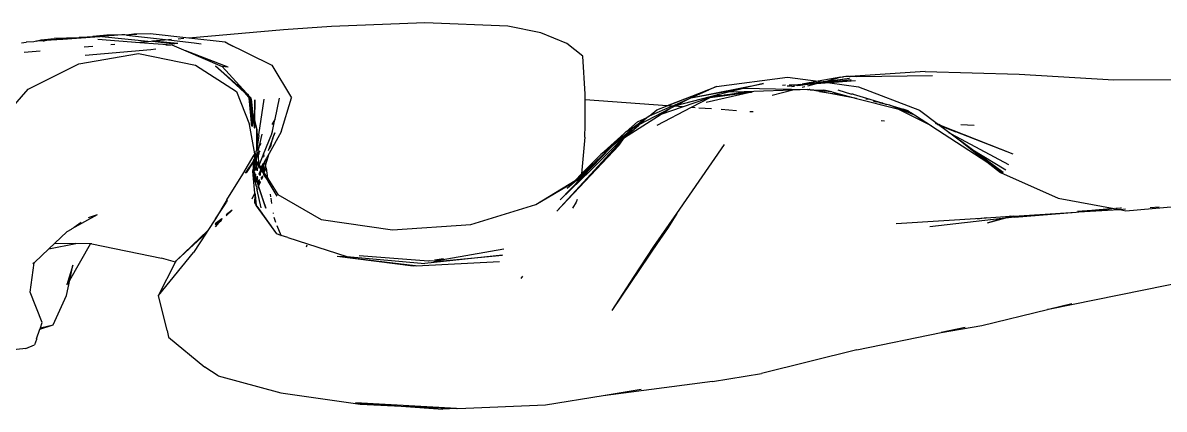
# Model space of a CAD drawing. Header units: millimetres. Extents: x -41292 to 298682, y -22072 to 33155.
# Drawn here: x 34980.8 to 35143, y 1736.3 to 1791.1 of the extents above; entities that cross this region are included whole.
import ezdxf

# ---------------------------------------------------------------- set-up
doc = ezdxf.new("R2010")
doc.units = ezdxf.units.MM

# ---------------------------------------------------------------- blocks, each defined once
blk = doc.blocks.new('AHSISHEUD')
for p, q in [((35645.25, 19438.25), (35631.78, 19437.07)), ((35652.07, 19438.69), (35645.25, 19438.25)), ((35665.35, 19439.23), (35652.07, 19438.69)), ((35677.11, 19438.75), (35665.35, 19439.23)), ((35681.83, 19437.83), (35677.11, 19438.75)), ((35608.02, 19436.41), (35608.68, 19436.47)), ((35608.72, 19436.47), (35608.68, 19436.47)), ((35609.79, 19436.55), (35608.72, 19436.47)), ((35609.95, 19436.59), (35609.79, 19436.55)), ((35609.99, 19436.57), (35609.95, 19436.59)), ((35610.15, 19436.61), (35609.99, 19436.57)), ((35610.15, 19436.61), (35610.8, 19436.8)), ((35611.02, 19436.67), (35610.15, 19436.61)), ((35610.8, 19436.8), (35612.65, 19437)), ((35610.8, 19436.8), (35612.1, 19436.88)), ((35611.06, 19436.66), (35611.02, 19436.67)), ((35611.12, 19436.66), (35611.06, 19436.66)), ((35611.12, 19436.66), (35611.23, 19436.69)), ((35611.23, 19436.69), (35611.29, 19436.7)), ((35611.29, 19436.7), (35611.31, 19436.71)), ((35611.31, 19436.71), (35611.37, 19436.71)), ((35613.88, 19436.88), (35611.37, 19436.71)), ((35611.37, 19436.71), (35612.1, 19436.88)), ((35612.1, 19436.88), (35616.16, 19437.12)), ((35612.1, 19436.88), (35612.65, 19437)), ((35616.16, 19437.12), (35612.65, 19437)), ((35618.43, 19437.21), (35613.88, 19436.88)), ((35616.16, 19437.12), (35613.88, 19436.88)), ((35616.22, 19437.13), (35616.16, 19437.12)), ((35616.35, 19437.14), (35616.22, 19437.13)), ((35616.41, 19437.14), (35616.35, 19437.14)), ((35616.41, 19437.14), (35617.38, 19437.23)), ((35618.43, 19437.21), (35616.41, 19437.14)), ((35617.38, 19437.23), (35617.47, 19437.23)), ((35617.47, 19437.23), (35618.11, 19437.29)), ((35618.11, 19437.29), (35618.18, 19437.29)), ((35620.14, 19437.46), (35618.18, 19437.29)), ((35618.18, 19437.29), (35619.2, 19437.31)), ((35619.2, 19437.31), (35618.43, 19437.21)), ((35618.87, 19436.89), (35624.85, 19436.46)), ((35619.2, 19437.31), (35619.27, 19437.32)), ((35619.27, 19437.32), (35619.43, 19437.28)), ((35619.61, 19437.33), (35619.43, 19437.28)), ((35619.43, 19437.28), (35626.43, 19436.59)), ((35619.8, 19437.34), (35619.61, 19437.33)), ((35620.14, 19437.46), (35619.8, 19437.34)), ((35621.21, 19437.41), (35619.8, 19437.34)), ((35622.27, 19437.51), (35620.14, 19437.46)), ((35622.27, 19437.51), (35621.21, 19437.41)), ((35622.7, 19437.52), (35622.27, 19437.51)), ((35622.93, 19437.49), (35622.7, 19437.52)), ((35623.99, 19437.6), (35622.93, 19437.49)), ((35624.3, 19437.56), (35622.93, 19437.49)), ((35622.93, 19437.49), (35628.89, 19436.81)), ((35626.29, 19437.65), (35623.99, 19437.6)), ((35624.42, 19437.56), (35624.36, 19437.56)), ((35626.43, 19436.59), (35624.85, 19436.46)), ((35624.85, 19436.46), (35629.38, 19436.12)), ((35631.78, 19437.07), (35626.29, 19437.65)), ((35626.63, 19436.61), (35626.43, 19436.59)), ((35628.89, 19436.81), (35626.63, 19436.61)), ((35626.63, 19436.61), (35629.75, 19436.27)), ((35630.22, 19436.28), (35626.63, 19436.61)), ((35629.36, 19436.85), (35628.89, 19436.81)), ((35628.89, 19436.81), (35632.57, 19436.39)), ((35631.08, 19437), (35630.28, 19436.93)), ((35636.95, 19436.51), (35631.78, 19437.07)), ((35637.46, 19436.19), (35636.95, 19436.51)), ((35636.95, 19436.51), (35643.59, 19433.2)), ((35685.49, 19436.31), (35681.83, 19437.83)), ((35610.68, 19435.21), (35608.41, 19435.01)), ((35616.16, 19433.41), (35624.67, 19434.9)), ((35618.15, 19435.87), (35616.92, 19435.76)), ((35626.4, 19435.38), (35617.06, 19434.58)), ((35621.31, 19436.14), (35620.71, 19436.09)), ((35624.67, 19434.9), (35632.74, 19433.24)), ((35627.11, 19435.48), (35626.4, 19435.38)), ((35628.53, 19436.13), (35629.21, 19436.07)), ((35629.38, 19436.12), (35631.36, 19435.27)), ((35630.22, 19436.28), (35629.75, 19436.27)), ((35637.41, 19432.95), (35631.36, 19435.27)), ((35631.36, 19435.27), (35636.56, 19433.03)), ((35632.57, 19436.39), (35633.57, 19436.27)), ((35638.11, 19435.87), (35637.46, 19436.19)), ((35687.77, 19434.5), (35685.49, 19436.31)), ((35608.96, 19429.8), (35616.16, 19433.41)), ((35632.74, 19433.24), (35638.58, 19429.5)), ((35643.59, 19433.2), (35646.37, 19428.58)), ((35688.13, 19429.11), (35687.77, 19434.5)), ((35635.58, 19433.14), (35640, 19429.22)), ((35639.71, 19429.36), (35635.58, 19433.14)), ((35637.41, 19432.95), (35636.56, 19433.03)), ((35640, 19429.22), (35636.56, 19433.03)), ((35706.77, 19430.18), (35716.87, 19431.53)), ((35716.87, 19431.53), (35721.22, 19430.93)), ((35724.42, 19431.5), (35724.63, 19431.55)), ((35724.63, 19431.55), (35724.77, 19431.56)), ((35724.77, 19431.56), (35724.83, 19431.56)), ((35725.16, 19431.62), (35724.83, 19431.56)), ((35725.53, 19431.61), (35725.16, 19431.62)), ((35725.67, 19431.62), (35725.53, 19431.61)), ((35725.67, 19431.62), (35725.74, 19431.62)), ((35736.43, 19432.31), (35725.74, 19431.62)), ((35726.65, 19431.58), (35725.74, 19431.62)), ((35737.48, 19431.7), (35726.65, 19431.58)), ((35736.43, 19432.31), (35749.76, 19431.94)), ((35749.76, 19431.94), (35763.24, 19431.14)), ((35699.77, 19427.45), (35706.77, 19430.18)), ((35703.11, 19428.58), (35713.46, 19430.62)), ((35703.11, 19428.58), (35710.6, 19429.97)), ((35706.77, 19430.18), (35705.68, 19429.71)), ((35708.27, 19429.37), (35710.6, 19429.97)), ((35713.46, 19430.62), (35710.6, 19429.97)), ((35710.6, 19429.97), (35719.69, 19429.75)), ((35716.55, 19430.36), (35716.13, 19430.33)), ((35717, 19430.24), (35716.79, 19430.26)), ((35717.23, 19430.3), (35717, 19430.24)), ((35717.2, 19430.22), (35717, 19430.24)), ((35718.31, 19430.43), (35717.09, 19430.39)), ((35717.2, 19430.22), (35717.23, 19430.3)), ((35717.38, 19430.27), (35717.2, 19430.22)), ((35717.23, 19430.3), (35717.29, 19430.3)), ((35717.46, 19430.28), (35717.38, 19430.27)), ((35717.43, 19430.19), (35717.67, 19430.26)), ((35717.46, 19430.28), (35717.67, 19430.26)), ((35717.67, 19430.26), (35717.84, 19430.25)), ((35717.83, 19430.35), (35717.72, 19430.35)), ((35718.31, 19430.43), (35717.83, 19430.35)), ((35718.3, 19430.32), (35718.13, 19430.33)), ((35718.3, 19430.32), (35718.66, 19430.37)), ((35718.69, 19430.49), (35718.31, 19430.43)), ((35718.66, 19430.37), (35718.69, 19430.37)), ((35718.69, 19430.37), (35720.03, 19430.57)), ((35720.92, 19430.55), (35718.69, 19430.37)), ((35718.69, 19430.49), (35718.94, 19430.51)), ((35721.22, 19430.93), (35718.94, 19430.51)), ((35718.94, 19430.51), (35721.71, 19430.87)), ((35720.03, 19430.57), (35718.94, 19430.51)), ((35719.32, 19430.12), (35718.94, 19430.03)), ((35720.92, 19430.55), (35719.71, 19430.23)), ((35720.2, 19430.59), (35720.03, 19430.57)), ((35720.46, 19430.61), (35720.2, 19430.59)), ((35720.46, 19430.61), (35721.92, 19430.84)), ((35721.27, 19430.64), (35720.46, 19430.61)), ((35722.89, 19430.7), (35720.92, 19430.55)), ((35721.27, 19430.64), (35720.92, 19430.55)), ((35724.42, 19431.5), (35721.22, 19430.93)), ((35721.22, 19430.93), (35721.71, 19430.87)), ((35721.27, 19430.64), (35721.53, 19430.71)), ((35721.92, 19430.84), (35721.53, 19430.71)), ((35721.72, 19430.69), (35721.53, 19430.71)), ((35721.71, 19430.87), (35722.55, 19430.97)), ((35721.71, 19430.87), (35721.92, 19430.84)), ((35722.32, 19430.78), (35721.72, 19430.69)), ((35721.92, 19430.84), (35721.99, 19430.83)), ((35722.15, 19430.87), (35721.99, 19430.83)), ((35721.99, 19430.83), (35722.32, 19430.78)), ((35722.15, 19430.87), (35725.69, 19431.38)), ((35722.55, 19430.97), (35722.15, 19430.87)), ((35722.32, 19430.78), (35722.61, 19430.74)), ((35724.42, 19431.5), (35722.55, 19430.97)), ((35722.55, 19430.97), (35725.69, 19431.38)), ((35725.91, 19431.12), (35722.61, 19430.74)), ((35726.54, 19430.99), (35722.61, 19430.74)), ((35722.61, 19430.74), (35722.89, 19430.7)), ((35726.54, 19430.99), (35722.89, 19430.7)), ((35722.89, 19430.7), (35726.95, 19430.14)), ((35726.95, 19430.14), (35735.62, 19426.83)), ((35763.24, 19431.14), (35775.02, 19431.21)), ((35604.85, 19425.1), (35608.96, 19429.8)), ((35638.58, 19429.5), (35640.42, 19424.77)), ((35640.19, 19428.92), (35639.71, 19429.36)), ((35639.71, 19429.36), (35640.3, 19428.67)), ((35640, 19429.22), (35640.26, 19428.99)), ((35640.19, 19428.92), (35640.3, 19428.8)), ((35640.28, 19428.91), (35640.26, 19428.99)), ((35640.67, 19428.48), (35640.28, 19428.91)), ((35640.3, 19428.8), (35640.28, 19428.91)), ((35640.3, 19428.8), (35640.68, 19428.36)), ((35640.67, 19428.48), (35640.3, 19428.8)), ((35640.3, 19428.67), (35640.3, 19428.8)), ((35640.3, 19428.67), (35640.35, 19428.6)), ((35640.35, 19428.6), (35640.47, 19428.46)), ((35640.65, 19425.54), (35640.35, 19428.6)), ((35640.35, 19428.6), (35640.53, 19427.53)), ((35640.35, 19428.6), (35640.5, 19427.99)), ((35640.68, 19428.36), (35640.47, 19428.46)), ((35640.47, 19428.46), (35640.5, 19427.99)), ((35640.68, 19428.36), (35640.67, 19428.48)), ((35640.68, 19428.36), (35640.71, 19428.32)), ((35640.73, 19427.99), (35640.71, 19428.32)), ((35641.17, 19428.3), (35641.11, 19425.49)), ((35641.18, 19425.19), (35641.17, 19428.3)), ((35641.75, 19423.34), (35642.49, 19428.38)), ((35644.05, 19425.55), (35644.69, 19428.52)), ((35644.92, 19423.73), (35646.37, 19428.58)), ((35688.13, 19428.29), (35688, 19428.29)), ((35688.11, 19424.71), (35688.13, 19428.29)), ((35688.13, 19428.29), (35688.13, 19429.11)), ((35699.77, 19427.45), (35688.13, 19428.29)), ((35705.68, 19429.71), (35699.77, 19427.45)), ((35700.49, 19427.4), (35702.93, 19428.5)), ((35701.01, 19427.49), (35707.03, 19429.05)), ((35701.01, 19427.49), (35702.93, 19428.5)), ((35701.94, 19427.3), (35705.39, 19428.5)), ((35702.93, 19428.5), (35703.11, 19428.58)), ((35703.11, 19428.58), (35705.68, 19429.71)), ((35705.82, 19428.6), (35703.15, 19427.21)), ((35711.75, 19429.4), (35705.31, 19427.9)), ((35705.39, 19428.5), (35705.51, 19428.56)), ((35705.51, 19428.56), (35705.64, 19428.59)), ((35705.82, 19428.6), (35705.64, 19428.59)), ((35705.82, 19428.6), (35705.85, 19428.62)), ((35705.85, 19428.62), (35711.12, 19429.32)), ((35705.85, 19428.62), (35707.47, 19428.9)), ((35706.06, 19428.73), (35705.85, 19428.62)), ((35706.23, 19428.75), (35706.06, 19428.73)), ((35707.03, 19429.05), (35706.23, 19428.75)), ((35707.47, 19428.9), (35706.23, 19428.75)), ((35707.03, 19429.05), (35708.27, 19429.37)), ((35707.47, 19428.9), (35707.79, 19428.95)), ((35707.79, 19428.95), (35710.71, 19429.45)), ((35711.12, 19429.32), (35707.79, 19428.95)), ((35710.71, 19429.45), (35708.27, 19429.37)), ((35712.06, 19429.49), (35710.71, 19429.45)), ((35711.12, 19429.32), (35711.75, 19429.4)), ((35711.87, 19429.42), (35711.75, 19429.4)), ((35712.06, 19429.49), (35711.87, 19429.42)), ((35717.62, 19429.68), (35712.06, 19429.49)), ((35717.62, 19429.68), (35714.66, 19428.9)), ((35719.69, 19429.75), (35717.62, 19429.68)), ((35719.69, 19429.75), (35719.92, 19429.74)), ((35720.03, 19429.74), (35719.92, 19429.74)), ((35720.08, 19429.72), (35720.03, 19429.74)), ((35723.14, 19429.41), (35720.08, 19429.72)), ((35721.17, 19429.51), (35720.08, 19429.72)), ((35720.08, 19429.72), (35722.02, 19429.69)), ((35721.41, 19429.48), (35721.17, 19429.51)), ((35726.67, 19428.5), (35721.41, 19429.48)), ((35721.41, 19429.48), (35724.92, 19428.95)), ((35723.14, 19429.41), (35722.02, 19429.69)), ((35723.14, 19429.41), (35724.92, 19428.95)), ((35724.03, 19429.72), (35725.97, 19429.1)), ((35724.92, 19428.95), (35726.67, 19428.5)), ((35726.17, 19429.08), (35725.97, 19429.1)), ((35726.17, 19429.08), (35728.55, 19428.37)), ((35726.67, 19428.5), (35732.49, 19427.02)), ((35727.98, 19428.46), (35728.05, 19428.44)), ((35728.05, 19428.44), (35728.55, 19428.37)), ((35728.55, 19428.37), (35730.38, 19427.82)), ((35640.5, 19427.99), (35640.53, 19427.53)), ((35640.5, 19427.99), (35640.77, 19426.9)), ((35640.53, 19427.53), (35640.65, 19425.54)), ((35640.53, 19427.53), (35640.8, 19426.08)), ((35640.96, 19426.12), (35640.73, 19427.99)), ((35640.77, 19426.9), (35640.73, 19427.99)), ((35640.8, 19426.08), (35640.77, 19426.9)), ((35640.77, 19426.9), (35640.96, 19426.12)), ((35695.89, 19424.85), (35700.15, 19427.05)), ((35700.45, 19427.4), (35697.22, 19425.98)), ((35697.22, 19425.98), (35698.28, 19426.88)), ((35698.28, 19426.88), (35699.77, 19427.45)), ((35703.15, 19427.21), (35698.29, 19424.66)), ((35698.92, 19426.24), (35701.94, 19427.3)), ((35698.92, 19426.24), (35700.15, 19427.05)), ((35700.45, 19427.4), (35699.77, 19427.45)), ((35700.15, 19427.05), (35700.79, 19427.38)), ((35700.49, 19427.4), (35700.45, 19427.4)), ((35700.79, 19427.38), (35701.01, 19427.49)), ((35701.94, 19427.3), (35700.79, 19427.38)), ((35703.73, 19427.17), (35703.15, 19427.21)), ((35706.05, 19427), (35704.25, 19427.13)), ((35709.61, 19426.75), (35707.44, 19426.9)), ((35729.06, 19428.11), (35729.45, 19427.99)), ((35730.38, 19427.82), (35729.45, 19427.99)), ((35730.93, 19427.65), (35729.87, 19427.86)), ((35730.38, 19427.82), (35730.93, 19427.65)), ((35731.39, 19427.52), (35730.93, 19427.65)), ((35735.02, 19426.09), (35731.39, 19427.52)), ((35731.39, 19427.52), (35733.27, 19426.95)), ((35737.33, 19424.58), (35732.49, 19427.02)), ((35733.27, 19426.95), (35734.36, 19426.51)), ((35734.02, 19426.73), (35733.27, 19426.95)), ((35734.02, 19426.73), (35734.07, 19426.7)), ((35734.07, 19426.7), (35734.36, 19426.51)), ((35735.62, 19426.83), (35738.33, 19424.79)), ((35640.65, 19425.54), (35640.71, 19424.59)), ((35640.76, 19424.55), (35640.65, 19425.54)), ((35640.86, 19424.49), (35640.8, 19426.08)), ((35640.8, 19426.08), (35641.09, 19424.51)), ((35641.1, 19424.96), (35640.96, 19426.12)), ((35640.96, 19426.12), (35641.11, 19425.49)), ((35641.11, 19425.49), (35641.1, 19424.96)), ((35641.11, 19425.49), (35641.18, 19425.19)), ((35641.18, 19424.27), (35641.18, 19425.19)), ((35641.18, 19425.19), (35641.45, 19424.1)), ((35644.02, 19425.5), (35643.6, 19424.77)), ((35643.69, 19423.86), (35644.02, 19425.5)), ((35644.05, 19425.55), (35644.02, 19425.5)), ((35693.72, 19422.96), (35698.92, 19426.24)), ((35695.54, 19425.18), (35693.92, 19423.74)), ((35696.92, 19425.8), (35695.13, 19424.46)), ((35695.54, 19425.18), (35696.92, 19425.8)), ((35696.92, 19425.8), (35695.61, 19424.71)), ((35695.89, 19424.85), (35696.92, 19425.8)), ((35696.92, 19425.8), (35696.98, 19425.82)), ((35696.98, 19425.82), (35697.06, 19425.91)), ((35696.98, 19425.82), (35697.09, 19425.87)), ((35697.12, 19425.94), (35697.06, 19425.91)), ((35697.09, 19425.87), (35697.12, 19425.94)), ((35697.22, 19425.98), (35697.12, 19425.94)), ((35711.97, 19426.58), (35711.52, 19426.61)), ((35730.63, 19425.28), (35730.16, 19425.31)), ((35734.36, 19426.51), (35734.47, 19426.44)), ((35734.47, 19426.44), (35735.02, 19426.09)), ((35735.02, 19426.09), (35737.33, 19424.58)), ((35641.18, 19420.64), (35640.42, 19424.77)), ((35641.09, 19424.51), (35641.08, 19424.34)), ((35641.08, 19424.34), (35641.12, 19424.31)), ((35641.1, 19424.96), (35641.09, 19424.51)), ((35641.18, 19424.27), (35641.1, 19424.96)), ((35641.45, 19421.28), (35641.45, 19424.1)), ((35641.45, 19424.1), (35641.55, 19421.97)), ((35641.84, 19421.77), (35642.22, 19423.42)), ((35642.42, 19420.6), (35643.58, 19423.47)), ((35644.92, 19423.73), (35643.2, 19420.68)), ((35643.58, 19423.47), (35643.59, 19423.54)), ((35643.62, 19423.68), (35643.59, 19423.63)), ((35643.63, 19423.59), (35643.59, 19423.63)), ((35643.59, 19423.54), (35643.63, 19423.59)), ((35643.63, 19423.73), (35643.62, 19423.68)), ((35643.64, 19423.63), (35643.62, 19423.68)), ((35643.66, 19423.74), (35643.63, 19423.73)), ((35643.63, 19423.59), (35643.64, 19423.63)), ((35643.66, 19423.74), (35643.69, 19423.86)), ((35643.73, 19422.84), (35644.05, 19423.64)), ((35643.73, 19422.84), (35644.02, 19423.63)), ((35688.04, 19423), (35688.11, 19424.71)), ((35693.67, 19423.51), (35690.33, 19420.55)), ((35694.28, 19423.62), (35691.95, 19421.72)), ((35694.69, 19424.02), (35692.4, 19422.2)), ((35693.67, 19423.51), (35692.4, 19422.2)), ((35693.22, 19422.58), (35694.28, 19423.62)), ((35693.84, 19423.69), (35693.67, 19423.51)), ((35693.72, 19422.96), (35695.73, 19424.71)), ((35693.92, 19423.74), (35693.84, 19423.69)), ((35695.13, 19424.46), (35693.92, 19423.74)), ((35694.98, 19424.31), (35693.92, 19423.74)), ((35694.28, 19423.62), (35694.69, 19424.02)), ((35694.98, 19424.31), (35694.69, 19424.02)), ((35694.98, 19424.31), (35695.4, 19424.54)), ((35695.13, 19424.46), (35694.98, 19424.31)), ((35695.13, 19424.46), (35695.43, 19424.61)), ((35695.73, 19424.71), (35695.4, 19424.54)), ((35695.43, 19424.61), (35695.4, 19424.54)), ((35695.43, 19424.61), (35695.61, 19424.71)), ((35695.61, 19424.71), (35695.89, 19424.85)), ((35695.73, 19424.71), (35695.89, 19424.85)), ((35737.35, 19424.57), (35737.33, 19424.58)), ((35737.35, 19424.57), (35745.2, 19419.47)), ((35737.84, 19425), (35737.92, 19424.94)), ((35738.33, 19424.79), (35737.92, 19424.94)), ((35738.09, 19424.82), (35738.51, 19424.65)), ((35738.36, 19424.77), (35738.33, 19424.79)), ((35738.61, 19424.67), (35738.36, 19424.77)), ((35738.36, 19424.77), (35738.51, 19424.65)), ((35738.51, 19424.65), (35740.76, 19423.75)), ((35738.51, 19424.65), (35740.09, 19423.47)), ((35748.93, 19420.6), (35738.61, 19424.67)), ((35738.61, 19424.67), (35740.76, 19423.75)), ((35739.74, 19423.65), (35740.09, 19423.47)), ((35740.09, 19423.47), (35748.24, 19419.09)), ((35740.09, 19423.47), (35741.45, 19422.45)), ((35748.93, 19420.6), (35740.76, 19423.75)), ((35743.37, 19424.65), (35741.48, 19424.74)), ((35641.56, 19421.89), (35641.45, 19421.28)), ((35641.76, 19423.25), (35641.55, 19421.97)), ((35641.55, 19421.97), (35641.56, 19421.89)), ((35641.56, 19421.89), (35641.61, 19420.79)), ((35641.76, 19423.25), (35641.75, 19423.34)), ((35642.03, 19422.1), (35641.84, 19421.77)), ((35643.73, 19422.84), (35643.05, 19421.07)), ((35643.31, 19421.44), (35643.61, 19422.34)), ((35643.43, 19421.62), (35643.61, 19422.34)), ((35643.61, 19422.34), (35643.73, 19422.84)), ((35684.08, 19412.46), (35693.72, 19422.96)), ((35692.89, 19421.81), (35684.08, 19412.46)), ((35688.04, 19423), (35687.61, 19417.79)), ((35688.24, 19417.66), (35693.03, 19422.42)), ((35692.4, 19422.2), (35690.33, 19420.55)), ((35692.4, 19422.2), (35691.95, 19421.72)), ((35692.89, 19421.81), (35693.72, 19422.96)), ((35693.03, 19422.42), (35693.22, 19422.58)), ((35693.22, 19422.58), (35693.72, 19422.96)), ((35701.12, 19412.13), (35707.93, 19421.96)), ((35741.45, 19422.45), (35745.2, 19419.47)), ((35742.93, 19421.35), (35741.45, 19422.45)), ((35639.49, 19417.76), (35641.08, 19420.48)), ((35641.12, 19420.54), (35641.08, 19420.48)), ((35641.13, 19420.17), (35641.08, 19420.48)), ((35641.18, 19420.64), (35641.12, 19420.54)), ((35641.12, 19420.54), (35641.17, 19420.27)), ((35641.19, 19420.58), (35641.17, 19420.27)), ((35641.17, 19419.95), (35641.17, 19420.27)), ((35641.17, 19420.27), (35641.27, 19420.1)), ((35641.27, 19420.1), (35641.23, 19420.32)), ((35641.37, 19420.74), (35641.38, 19420.99)), ((35641.38, 19420.7), (35641.37, 19420.74)), ((35641.37, 19420.65), (35641.38, 19420.7)), ((35641.41, 19419.89), (35641.37, 19420.65)), ((35641.42, 19421.06), (35641.38, 19420.99)), ((35641.42, 19421.06), (35641.45, 19421.19)), ((35641.45, 19421.19), (35641.45, 19421.28)), ((35641.46, 19420.11), (35641.51, 19420.19)), ((35641.51, 19420.19), (35641.55, 19420.52)), ((35641.51, 19420.19), (35641.63, 19420.39)), ((35641.55, 19420.52), (35641.61, 19420.79)), ((35641.62, 19420.63), (35641.55, 19420.52)), ((35641.61, 19420.79), (35641.84, 19421.77)), ((35641.61, 19420.79), (35641.62, 19420.63)), ((35641.88, 19421.03), (35641.62, 19420.63)), ((35641.62, 19420.63), (35641.63, 19420.39)), ((35641.63, 19420.39), (35641.84, 19420.72)), ((35641.63, 19420.39), (35641.7, 19419.14)), ((35641.78, 19419.02), (35642.36, 19420.44)), ((35642.36, 19420.44), (35642.42, 19420.6)), ((35642.37, 19420.1), (35642.36, 19420.44)), ((35642.42, 19420.6), (35642.48, 19420.26)), ((35642.43, 19418), (35643.2, 19420.68)), ((35643.2, 19420.68), (35642.82, 19420)), ((35643.26, 19421.37), (35643.31, 19421.44)), ((35691.71, 19421.49), (35687.58, 19417.47)), ((35687.59, 19417.63), (35691.71, 19421.49)), ((35690.33, 19420.55), (35687.61, 19417.79)), ((35691.71, 19421.49), (35687.71, 19417.34)), ((35691.71, 19421.49), (35690.33, 19420.55)), ((35691.91, 19421.69), (35691.71, 19421.49)), ((35691.95, 19421.72), (35691.91, 19421.69)), ((35742.93, 19421.35), (35747.89, 19418.37)), ((35747.49, 19417.99), (35742.93, 19421.35)), ((35641.01, 19419.64), (35639.82, 19417.88)), ((35639.99, 19417.94), (35641, 19419.44)), ((35640.88, 19418.14), (35640.99, 19418.57)), ((35640.98, 19418.02), (35640.99, 19418.57)), ((35640.99, 19418.57), (35641, 19419.44)), ((35640.99, 19418.57), (35641.07, 19418.66)), ((35641, 19419.44), (35641.05, 19419.5)), ((35641.01, 19419.7), (35641.08, 19419.81)), ((35641.01, 19419.7), (35641.01, 19419.64)), ((35641.05, 19419.5), (35641.01, 19419.64)), ((35641.02, 19419.46), (35641.05, 19419.5)), ((35641.09, 19419.39), (35641.02, 19419.46)), ((35641.05, 19419.5), (35641.09, 19419.56)), ((35641.09, 19418.83), (35641.06, 19418.8)), ((35641.06, 19418.8), (35641.08, 19418.72)), ((35641.07, 19418.89), (35641.09, 19418.97)), ((35641.09, 19418.83), (35641.07, 19418.89)), ((35641.08, 19418.69), (35641.07, 19418.66)), ((35641.07, 19418.66), (35641.11, 19418.61)), ((35641.08, 19419.81), (35641.17, 19419.95)), ((35641.09, 19419.56), (35641.08, 19419.81)), ((35641.08, 19418.72), (35641.08, 19418.69)), ((35641.09, 19419.56), (35641.14, 19419.64)), ((35641.15, 19419.21), (35641.09, 19419.39)), ((35641.09, 19418.97), (35641.13, 19419.03)), ((35641.11, 19418.61), (35641.09, 19418.53)), ((35641.32, 19419.53), (35641.11, 19418.61)), ((35641.17, 19419.95), (35641.13, 19420.17)), ((35641.13, 19419.09), (35641.15, 19419.16)), ((35641.13, 19419.03), (35641.13, 19419.09)), ((35641.14, 19419.64), (35641.23, 19419.78)), ((35641.14, 19419.64), (35641.14, 19419.42)), ((35641.14, 19419.42), (35641.17, 19419.39)), ((35641.17, 19419.32), (35641.15, 19419.21)), ((35641.15, 19419.16), (35641.15, 19419.21)), ((35641.27, 19419.99), (35641.17, 19419.95)), ((35641.17, 19419.39), (35641.17, 19419.32)), ((35641.27, 19419.99), (35641.23, 19419.78)), ((35641.27, 19420.1), (35641.28, 19420.06)), ((35641.28, 19420.06), (35641.27, 19419.99)), ((35641.35, 19419.68), (35641.27, 19419.99)), ((35641.32, 19419.53), (35641.35, 19419.68)), ((35641.46, 19418.9), (35641.32, 19419.53)), ((35641.32, 19418.61), (35641.41, 19418.79)), ((35641.33, 19418.28), (35641.32, 19418.61)), ((35641.35, 19419.68), (35641.41, 19419.89)), ((35641.42, 19419.58), (35641.35, 19419.68)), ((35641.41, 19419.89), (35641.46, 19420.11)), ((35641.42, 19419.58), (35641.41, 19419.89)), ((35641.41, 19418.79), (35641.46, 19418.9)), ((35641.46, 19418.32), (35641.41, 19418.79)), ((35641.42, 19419.55), (35641.42, 19419.58)), ((35641.46, 19419.52), (35641.42, 19419.55)), ((35641.46, 19419.47), (35641.46, 19419.52)), ((35641.59, 19419.19), (35641.46, 19419.47)), ((35641.46, 19419.47), (35641.62, 19419.26)), ((35641.46, 19418.9), (35641.46, 19419.47)), ((35641.46, 19418.9), (35641.59, 19419.19)), ((35641.51, 19418.36), (35641.74, 19418.92)), ((35641.59, 19419.19), (35641.62, 19419.26)), ((35641.71, 19418.97), (35641.59, 19419.19)), ((35641.62, 19419.26), (35641.64, 19419.3)), ((35641.62, 19419.26), (35641.7, 19419.14)), ((35641.7, 19419.14), (35641.7, 19419.09)), ((35641.7, 19419.09), (35641.71, 19418.97)), ((35641.7, 19419.09), (35641.78, 19419.02)), ((35641.74, 19418.92), (35641.71, 19418.97)), ((35641.74, 19418.92), (35641.78, 19419.02)), ((35642.04, 19418.42), (35641.74, 19418.92)), ((35641.78, 19419.02), (35642.06, 19418.57)), ((35642.05, 19418.5), (35641.78, 19419.02)), ((35642.06, 19418.57), (35642.05, 19418.5)), ((35642.09, 19418.7), (35642.06, 19418.57)), ((35642.06, 19418.57), (35642.15, 19418.43)), ((35642.09, 19418.7), (35642.39, 19419.24)), ((35642.15, 19418.43), (35642.4, 19418.99)), ((35642.6, 19419.61), (35642.39, 19419.24)), ((35642.4, 19418.99), (35642.39, 19419.24)), ((35642.4, 19418.99), (35642.62, 19419.48)), ((35642.43, 19418), (35642.4, 19418.99)), ((35642.78, 19418.59), (35642.48, 19417.93)), ((35642.82, 19420), (35642.6, 19419.61)), ((35642.6, 19419.61), (35642.62, 19419.48)), ((35642.62, 19419.48), (35642.72, 19419.71)), ((35642.78, 19418.59), (35642.62, 19419.48)), ((35642.72, 19419.71), (35642.82, 19420)), ((35642.78, 19418.59), (35643, 19417.16)), ((35745.2, 19419.47), (35747.11, 19417.96)), ((35745.2, 19419.47), (35747.49, 19417.99)), ((35637.22, 19414.07), (35639.49, 19417.76)), ((35640.88, 19418.14), (35640.98, 19418.02)), ((35641.26, 19416.49), (35640.88, 19418.14)), ((35641.19, 19415.05), (35640.88, 19418.14)), ((35641.03, 19418.19), (35640.98, 19418.02)), ((35640.98, 19418.02), (35641.1, 19418.01)), ((35640.98, 19418.02), (35641.28, 19417.15)), ((35641.26, 19416.69), (35640.98, 19418.02)), ((35641.03, 19418.19), (35641.04, 19418.46)), ((35641.1, 19418.08), (35641.03, 19418.19)), ((35641.09, 19418.53), (35641.04, 19418.5)), ((35641.08, 19418.5), (35641.04, 19418.46)), ((35641.04, 19418.5), (35641.04, 19418.46)), ((35641.04, 19418.46), (35641.1, 19418.21)), ((35641.09, 19418.53), (35641.08, 19418.5)), ((35641.17, 19418.23), (35641.08, 19418.5)), ((35641.1, 19418.08), (35641.1, 19418.01)), ((35641.1, 19418.01), (35641.11, 19417.96)), ((35641.11, 19417.96), (35641.17, 19417.96)), ((35641.11, 19417.96), (35641.29, 19417.42)), ((35641.17, 19417.93), (35641.17, 19417.96)), ((35641.29, 19417.55), (35641.17, 19417.93)), ((35641.28, 19417.15), (35641.29, 19417.42)), ((35641.28, 19417.15), (35641.34, 19416.97)), ((35641.29, 19417.55), (35641.33, 19417.71)), ((35641.34, 19417.41), (35641.29, 19417.55)), ((35641.29, 19417.42), (35641.29, 19417.55)), ((35641.29, 19417.42), (35641.34, 19417.41)), ((35641.33, 19417.71), (35641.3, 19417.76)), ((35641.34, 19417.26), (35641.34, 19417.41)), ((35641.34, 19416.97), (35641.34, 19417.26)), ((35641.34, 19417.26), (35641.47, 19416.97)), ((35641.34, 19416.97), (35641.46, 19416.61)), ((35641.46, 19418.32), (35641.51, 19418.36)), ((35641.49, 19417.46), (35641.47, 19416.97)), ((35641.47, 19416.97), (35641.49, 19416.94)), ((35641.49, 19416.94), (35641.47, 19416.85)), ((35641.49, 19416.94), (35641.62, 19417.24)), ((35641.51, 19418.36), (35641.51, 19418.23)), ((35641.98, 19418.29), (35641.76, 19417.73)), ((35641.76, 19416.89), (35641.81, 19416.94)), ((35641.78, 19416.99), (35641.81, 19416.94)), ((35641.8, 19417.65), (35641.96, 19418)), ((35641.96, 19418), (35641.87, 19417.51)), ((35641.96, 19418), (35642.03, 19418.16)), ((35642, 19418.23), (35642.03, 19418.16)), ((35642.05, 19418.5), (35642.04, 19418.42)), ((35642.1, 19418.31), (35642.04, 19418.42)), ((35642.04, 19417.18), (35642.21, 19417.34)), ((35642.06, 19417.16), (35642.21, 19417.34)), ((35642.21, 19417.34), (35642.09, 19417.08)), ((35642.1, 19418.31), (35642.15, 19418.43)), ((35642.44, 19417.85), (35642.1, 19418.31)), ((35642.14, 19416.99), (35642.34, 19417.39)), ((35642.15, 19418.43), (35642.43, 19418)), ((35642.21, 19417.34), (35642.23, 19417.37)), ((35642.23, 19417.37), (35642.31, 19417.46)), ((35642.29, 19417.51), (35642.31, 19417.46)), ((35642.44, 19417.85), (35642.42, 19417.79)), ((35642.44, 19417.76), (35642.42, 19417.79)), ((35642.44, 19417.85), (35642.43, 19418)), ((35642.43, 19418), (35642.48, 19417.93)), ((35642.48, 19417.93), (35642.44, 19417.85)), ((35642.47, 19417.71), (35642.44, 19417.76)), ((35642.48, 19417.76), (35642.44, 19417.76)), ((35643.06, 19416.79), (35642.47, 19417.71)), ((35642.48, 19417.93), (35642.51, 19417.88)), ((35642.51, 19417.88), (35642.48, 19417.76)), ((35642.51, 19417.88), (35643, 19417.16)), ((35643, 19417.16), (35643.01, 19417.1)), ((35643.01, 19417.1), (35644.44, 19414.87)), ((35643.06, 19416.79), (35643.01, 19417.1)), ((35687.55, 19417.18), (35684.55, 19414.07)), ((35684.55, 19414.07), (35687.54, 19416.96)), ((35686.57, 19416.67), (35686.93, 19417.01)), ((35687.61, 19417.79), (35686.67, 19416.85)), ((35686.67, 19416.85), (35686.93, 19417.01)), ((35687.4, 19417.29), (35686.89, 19416.85)), ((35686.89, 19416.85), (35687.56, 19417.25)), ((35686.93, 19417.01), (35687.59, 19417.63)), ((35686.93, 19417.01), (35687.4, 19417.29)), ((35687.58, 19417.47), (35687.4, 19417.29)), ((35687.54, 19417), (35688.15, 19417.6)), ((35687.55, 19417.18), (35687.54, 19417)), ((35687.54, 19417), (35687.54, 19416.96)), ((35687.71, 19417.34), (35687.55, 19417.18)), ((35687.56, 19417.25), (35687.55, 19417.18)), ((35687.58, 19417.47), (35687.56, 19417.25)), ((35687.56, 19417.25), (35687.71, 19417.34)), ((35687.59, 19417.63), (35687.58, 19417.47)), ((35687.71, 19417.34), (35688.15, 19417.6)), ((35688.15, 19417.6), (35688.24, 19417.66)), ((35747.11, 19417.96), (35755.29, 19414.35)), ((35641.26, 19416.49), (35641.26, 19416.69)), ((35641.3, 19416.3), (35641.26, 19416.49)), ((35641.3, 19416.3), (35641.35, 19416.32)), ((35641.35, 19416.11), (35641.3, 19416.3)), ((35641.35, 19416.11), (35641.35, 19416.32)), ((35641.44, 19415.87), (35641.35, 19416.11)), ((35641.44, 19415.87), (35641.44, 19415.71)), ((35641.45, 19415.67), (35641.44, 19415.71)), ((35641.48, 19415.73), (35641.45, 19415.67)), ((35641.46, 19415.6), (35641.45, 19415.67)), ((35641.47, 19416.85), (35641.46, 19416.61)), ((35641.46, 19416.61), (35641.47, 19416.59)), ((35641.46, 19415.6), (35641.49, 19415.65)), ((35641.52, 19415.54), (35641.46, 19415.6)), ((35641.56, 19416.68), (35641.47, 19416.85)), ((35641.47, 19416.59), (35641.53, 19416.65)), ((35641.47, 19416.59), (35641.5, 19416.52)), ((35641.5, 19416.52), (35641.56, 19416.58)), ((35641.5, 19416.52), (35641.63, 19416.14)), ((35641.52, 19415.54), (35641.5, 19415.45)), ((35642.08, 19412.94), (35641.5, 19415.45)), ((35641.53, 19416.65), (35641.56, 19416.68)), ((35641.56, 19416.58), (35641.53, 19416.65)), ((35641.56, 19416.68), (35641.76, 19416.89)), ((35641.56, 19416.58), (35641.74, 19416.8)), ((35641.66, 19416.36), (35641.56, 19416.58)), ((35641.65, 19416.29), (35641.63, 19416.14)), ((35641.63, 19416.14), (35641.67, 19416.02)), ((35641.66, 19416.36), (35641.65, 19416.29)), ((35641.7, 19416.23), (35641.65, 19416.29)), ((35641.74, 19416.8), (35641.66, 19416.36)), ((35641.94, 19416.74), (35641.66, 19416.36)), ((35641.67, 19416.02), (35641.71, 19416.1)), ((35641.67, 19416.02), (35642.74, 19412.91)), ((35641.68, 19416.18), (35641.7, 19416.23)), ((35641.73, 19416.14), (35641.68, 19416.18)), ((35641.71, 19416.1), (35641.73, 19416.14)), ((35642.74, 19412.91), (35641.71, 19416.1)), ((35641.73, 19416.14), (35641.99, 19416.66)), ((35641.74, 19416.8), (35641.83, 19416.9)), ((35641.76, 19416.89), (35641.74, 19416.8)), ((35643.07, 19416.72), (35643.06, 19416.79)), ((35644.35, 19414.61), (35643.07, 19416.72)), ((35681.12, 19413.44), (35686.67, 19416.85)), ((35681.12, 19413.44), (35686.39, 19416.56)), ((35686.89, 19416.85), (35685.55, 19415.71)), ((35685.55, 19415.71), (35686.57, 19416.67)), ((35686.39, 19416.56), (35685.55, 19415.71)), ((35686.67, 19416.85), (35686.39, 19416.56)), ((35686.39, 19416.56), (35686.57, 19416.67)), ((35686.57, 19416.67), (35686.89, 19416.85)), ((35637.22, 19414.07), (35635.57, 19411.41)), ((35637.14, 19413.8), (35637.11, 19413.68)), ((35637.2, 19413.82), (35637.21, 19413.9)), ((35637.26, 19413.99), (35637.21, 19413.9)), ((35637.21, 19413.9), (35637.28, 19413.94)), ((35640.79, 19414.23), (35641.19, 19415.05)), ((35641.17, 19413.62), (35641.21, 19414.87)), ((35641.28, 19414.21), (35641.17, 19413.62)), ((35641.19, 19415.05), (35641.21, 19414.87)), ((35641.21, 19414.87), (35641.28, 19414.21)), ((35641.28, 19414.21), (35641.37, 19413.34)), ((35643.35, 19414.89), (35643.4, 19414.54)), ((35643.43, 19414.35), (35643.55, 19413.55)), ((35644.44, 19414.87), (35650.61, 19411.28)), ((35686.85, 19413.76), (35686.31, 19412.89)), ((35686.97, 19414.15), (35686.85, 19413.76)), ((35755.29, 19414.35), (35763.28, 19412.85)), ((35635.57, 19411.41), (35637.11, 19413.68)), ((35637.1, 19411.83), (35637.97, 19412.61)), ((35637.95, 19412.64), (35637.11, 19411.95)), ((35641.17, 19413.62), (35641.37, 19413.34)), ((35641.38, 19413.23), (35641.37, 19413.34)), ((35641.38, 19413.23), (35644.24, 19409.25)), ((35641.47, 19413.19), (35644.24, 19409.25)), ((35643.76, 19412.23), (35643.77, 19412.13)), ((35671.88, 19410.57), (35681.12, 19413.44)), ((35697.88, 19407.45), (35701.12, 19412.13)), ((35701.12, 19412.13), (35699.88, 19410.17)), ((35749.03, 19411.79), (35757.89, 19412.35)), ((35749.09, 19411.62), (35757.89, 19412.35)), ((35757.89, 19412.35), (35758.27, 19412.38)), ((35760.12, 19412.56), (35758.06, 19412.42)), ((35758.27, 19412.38), (35763.92, 19412.73)), ((35760.12, 19412.56), (35758.27, 19412.38)), ((35763.28, 19412.85), (35760.12, 19412.56)), ((35761.88, 19412.67), (35760.12, 19412.56)), ((35763.28, 19412.85), (35761.88, 19412.67)), ((35763.28, 19412.85), (35763.92, 19412.73)), ((35763.63, 19412.84), (35763.51, 19412.87)), ((35764.19, 19412.93), (35763.63, 19412.84)), ((35763.92, 19412.73), (35764.08, 19412.74)), ((35764.08, 19412.74), (35764.89, 19412.79)), ((35764.08, 19412.74), (35764.95, 19412.54)), ((35764.32, 19412.91), (35764.19, 19412.93)), ((35764.95, 19412.54), (35775.07, 19413.44)), ((35768.39, 19413.01), (35769.68, 19413.09)), ((35618.8, 19411.94), (35615.19, 19409.96)), ((35616.5, 19410.87), (35615.5, 19410.18)), ((35618.8, 19411.94), (35617.51, 19411.52)), ((35635.57, 19411.41), (35634.49, 19409.74)), ((35636.06, 19410.89), (35635.54, 19410.26)), ((35636.48, 19411.4), (35635.55, 19410.67)), ((35635.55, 19410.56), (35636.48, 19411.4)), ((35636.48, 19411.4), (35636.06, 19410.89)), ((35636.06, 19410.89), (35636.43, 19411.22)), ((35636.49, 19411.44), (35636.48, 19411.4)), ((35644.18, 19410.89), (35643.92, 19411.57)), ((35650.61, 19411.28), (35660.73, 19409.85)), ((35660.73, 19409.85), (35671.88, 19410.57)), ((35732.29, 19410.72), (35745.09, 19411.54)), ((35747.38, 19411.43), (35737.1, 19410.27)), ((35745.09, 19411.54), (35743.84, 19411.34)), ((35745.09, 19411.54), (35748.5, 19411.75)), ((35747.84, 19411.48), (35745.22, 19410.79)), ((35747.38, 19411.43), (35745.22, 19410.79)), ((35747.84, 19411.48), (35747.38, 19411.43)), ((35748.5, 19411.75), (35747.81, 19411.55)), ((35749.09, 19411.62), (35747.84, 19411.48)), ((35749.03, 19411.79), (35748.2, 19411.57)), ((35748.5, 19411.75), (35749.03, 19411.79)), ((35614.47, 19409.56), (35612.75, 19407.93)), ((35615.09, 19409.88), (35614.47, 19409.56)), ((35615.19, 19409.96), (35615.09, 19409.88)), ((35615.5, 19410.18), (35615.19, 19409.96)), ((35634.49, 19409.74), (35630.05, 19405.49)), ((35630.05, 19405.49), (35634.25, 19409.36)), ((35634.25, 19409.36), (35632.46, 19406.59)), ((35634.49, 19409.74), (35634.25, 19409.36)), ((35644.9, 19409.04), (35644.24, 19409.25)), ((35644.9, 19409.04), (35644.37, 19410.42)), ((35644.95, 19408.93), (35644.9, 19409.04)), ((35645.88, 19408.75), (35644.9, 19409.04)), ((35691.94, 19398.36), (35699.88, 19410.17)), ((35699.88, 19410.17), (35695.06, 19403.22)), ((35611.89, 19407.12), (35612.75, 19407.93)), ((35611.89, 19407.12), (35615.75, 19407.87)), ((35612.75, 19407.93), (35615.75, 19407.87)), ((35614.88, 19402.7), (35617.81, 19407.83)), ((35617.81, 19407.83), (35615.75, 19407.87)), ((35618.02, 19407.83), (35617.81, 19407.83)), ((35618.02, 19407.83), (35627.93, 19405.8)), ((35645.88, 19408.75), (35654.23, 19406.02)), ((35648.56, 19407.64), (35648.45, 19407.35)), ((35695.06, 19403.22), (35697.88, 19407.45)), ((35611.89, 19407.12), (35609.88, 19405.21)), ((35627.49, 19400.48), (35632.46, 19406.59)), ((35629.92, 19405.24), (35627.93, 19405.8)), ((35652.86, 19406.11), (35663.68, 19404.73)), ((35652.86, 19406.11), (35654.23, 19406.02)), ((35652.86, 19406.11), (35663.94, 19404.74)), ((35654.23, 19406.02), (35665.32, 19405.05)), ((35665.87, 19405.39), (35656.01, 19406.12)), ((35676.36, 19406.21), (35665.32, 19405.05)), ((35666.55, 19405.38), (35676.54, 19407.13)), ((35667.96, 19405.73), (35666.69, 19405.53)), ((35666.9, 19405.32), (35676.36, 19406.21)), ((35609.27, 19400.99), (35609.81, 19405.14)), ((35609.81, 19405.14), (35609.64, 19404.99)), ((35609.81, 19405.14), (35609.88, 19405.21)), ((35615.3, 19404.8), (35614.48, 19402)), ((35614.88, 19402.7), (35615.3, 19404.8)), ((35627.49, 19400.48), (35629.92, 19405.24)), ((35629.92, 19405.24), (35630.05, 19405.49)), ((35663.68, 19404.73), (35663.94, 19404.74)), ((35663.94, 19404.74), (35664.11, 19404.72)), ((35664.11, 19404.72), (35675.94, 19405.35)), ((35666.01, 19405.42), (35665.87, 19405.39)), ((35666.55, 19405.38), (35666.01, 19405.42)), ((35614.43, 19400.49), (35614.88, 19402.7)), ((35614.48, 19402), (35614.88, 19402.7)), ((35679.22, 19403.25), (35678.95, 19402.91)), ((35691.94, 19398.36), (35695.06, 19403.22)), ((35775.62, 19402.9), (35753.92, 19398.52)), ((35610.97, 19396.65), (35609.27, 19400.99)), ((35612.52, 19396.33), (35614.43, 19400.49)), ((35628.7, 19395.51), (35627.49, 19400.48)), ((35757.27, 19399.33), (35753.92, 19398.52)), ((35744.45, 19396.26), (35753.81, 19398.5)), ((35753.92, 19398.52), (35753.81, 19398.5)), ((35610.64, 19395.73), (35612.52, 19396.33)), ((35610.64, 19395.73), (35610.71, 19395.91)), ((35610.71, 19395.91), (35610.97, 19396.65)), ((35610.71, 19395.91), (35612.52, 19396.33)), ((35738.67, 19395.24), (35744.45, 19396.26)), ((35742.09, 19395.95), (35738.67, 19395.24)), ((35610.18, 19394.27), (35609.85, 19393.49)), ((35610.15, 19394.33), (35610.64, 19395.73)), ((35610.15, 19394.33), (35610.18, 19394.27)), ((35628.7, 19395.51), (35628.93, 19394.6)), ((35628.93, 19394.6), (35634.09, 19390.33)), ((35726.7, 19392.77), (35738.67, 19395.24)), ((35608.64, 19392.99), (35599.18, 19391.91)), ((35608.64, 19392.99), (35609.85, 19393.49)), ((35726.7, 19392.77), (35713.16, 19389.43)), ((35635.95, 19389.09), (35634.09, 19390.33)), ((35706.22, 19388.3), (35713.16, 19389.43)), ((35635.95, 19389.09), (35644.86, 19386.66)), ((35706.22, 19388.3), (35690.68, 19386.26)), ((35644.86, 19386.66), (35656.15, 19385.05)), ((35690.68, 19386.26), (35682.48, 19384.91)), ((35696.07, 19387.14), (35690.68, 19386.26)), ((35655.48, 19385.25), (35661.99, 19384.78)), ((35669.82, 19384.43), (35655.48, 19385.25)), ((35656.15, 19385.05), (35661.99, 19384.78)), ((35661.99, 19384.78), (35667.9, 19384.35)), ((35661.99, 19384.78), (35669.82, 19384.43)), ((35682.48, 19384.91), (35670.04, 19384.42)), ((35669.82, 19384.43), (35667.9, 19384.35)), ((35669.85, 19384.43), (35669.82, 19384.43)), ((35670.04, 19384.42), (35669.85, 19384.43))]:
    blk.add_line(p, q)

msp = doc.modelspace()

# ---------------------------------------------------------------- block references
msp.add_blockref('AHSISHEUD', (-627.37, -17648.09))

doc.saveas('drawing.dxf')
